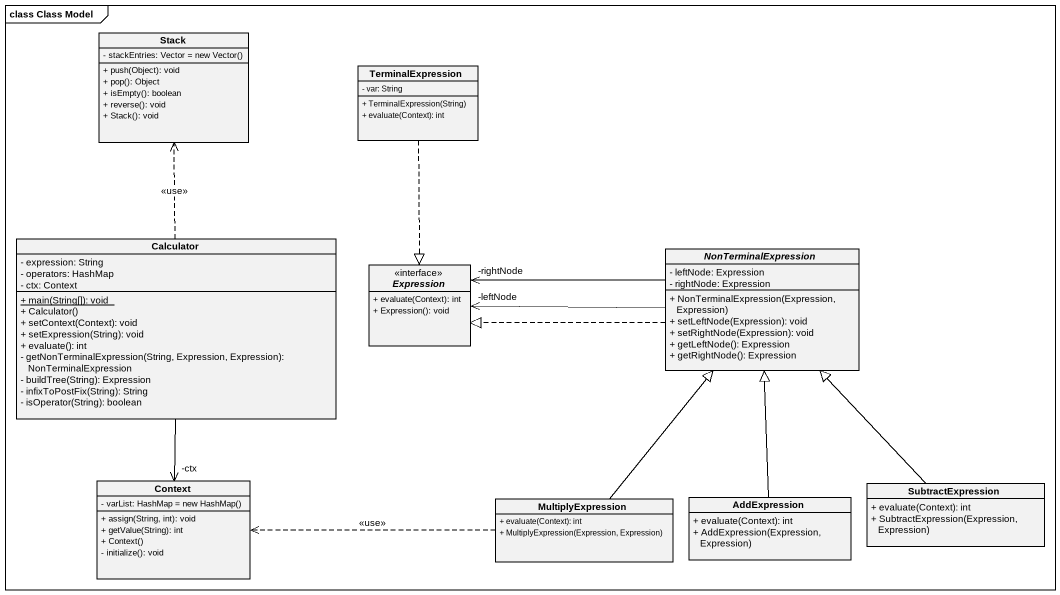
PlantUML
@startuml
mainframe class Class Model
hide circle
hide empty members
skinparam classAttributeIconSize 0
class "Stack" as Stack_ {
  {field} - stackEntries: Vector = new Vector()
  + push(Object): void
  + pop(): Object
  + isEmpty(): boolean
  + reverse(): void
  + Stack(): void
}
class TerminalExpression {
  - var: String
  + TerminalExpression(String)
  + evaluate(Context): int
}
class Calculator {
  - expression: String
  - operators: HashMap
  - ctx: Context
  {static} + main(String[]): void
  + Calculator()
  + setContext(Context): void
  + setExpression(String): void
  + evaluate(): int
  - getNonTerminalExpression(String, Expression, Expression): NonTerminalExpression
  - buildTree(String): Expression
  - infixToPostFix(String): String
  - isOperator(String): boolean
}
interface Expression {
  + evaluate(Context): int
  + Expression(): void
}
abstract class NonTerminalExpression {
  - leftNode: Expression
  - rightNode: Expression
  + NonTerminalExpression(Expression, Expression)
  + setLeftNode(Expression): void
  + setRightNode(Expression): void
  + getLeftNode(): Expression
  + getRightNode(): Expression
}
class Context {
  {field} - varList: HashMap = new HashMap()
  + assign(String, int): void
  + getValue(String): int
  + Context()
  - initialize(): void
}
class MultiplyExpression {
  + evaluate(Context): int
  + MultiplyExpression(Expression, Expression)
}
class AddExpression {
  + evaluate(Context): int
  + AddExpression(Expression, Expression)
}
class SubtractExpression {
  + evaluate(Context): int
  + SubtractExpression(Expression, Expression)
}
TerminalExpression ..|> Expression
Calculator .up.> Stack_ : <<use>>
Calculator --> "-ctx" Context
NonTerminalExpression -left-> "-leftNode" Expression
NonTerminalExpression -left-> "-rightNode" Expression
NonTerminalExpression .left.|> Expression
MultiplyExpression -up-|> NonTerminalExpression
MultiplyExpression .left.> Context : <<use>>
AddExpression -up-|> NonTerminalExpression
SubtractExpression -up-|> NonTerminalExpression
@enduml
